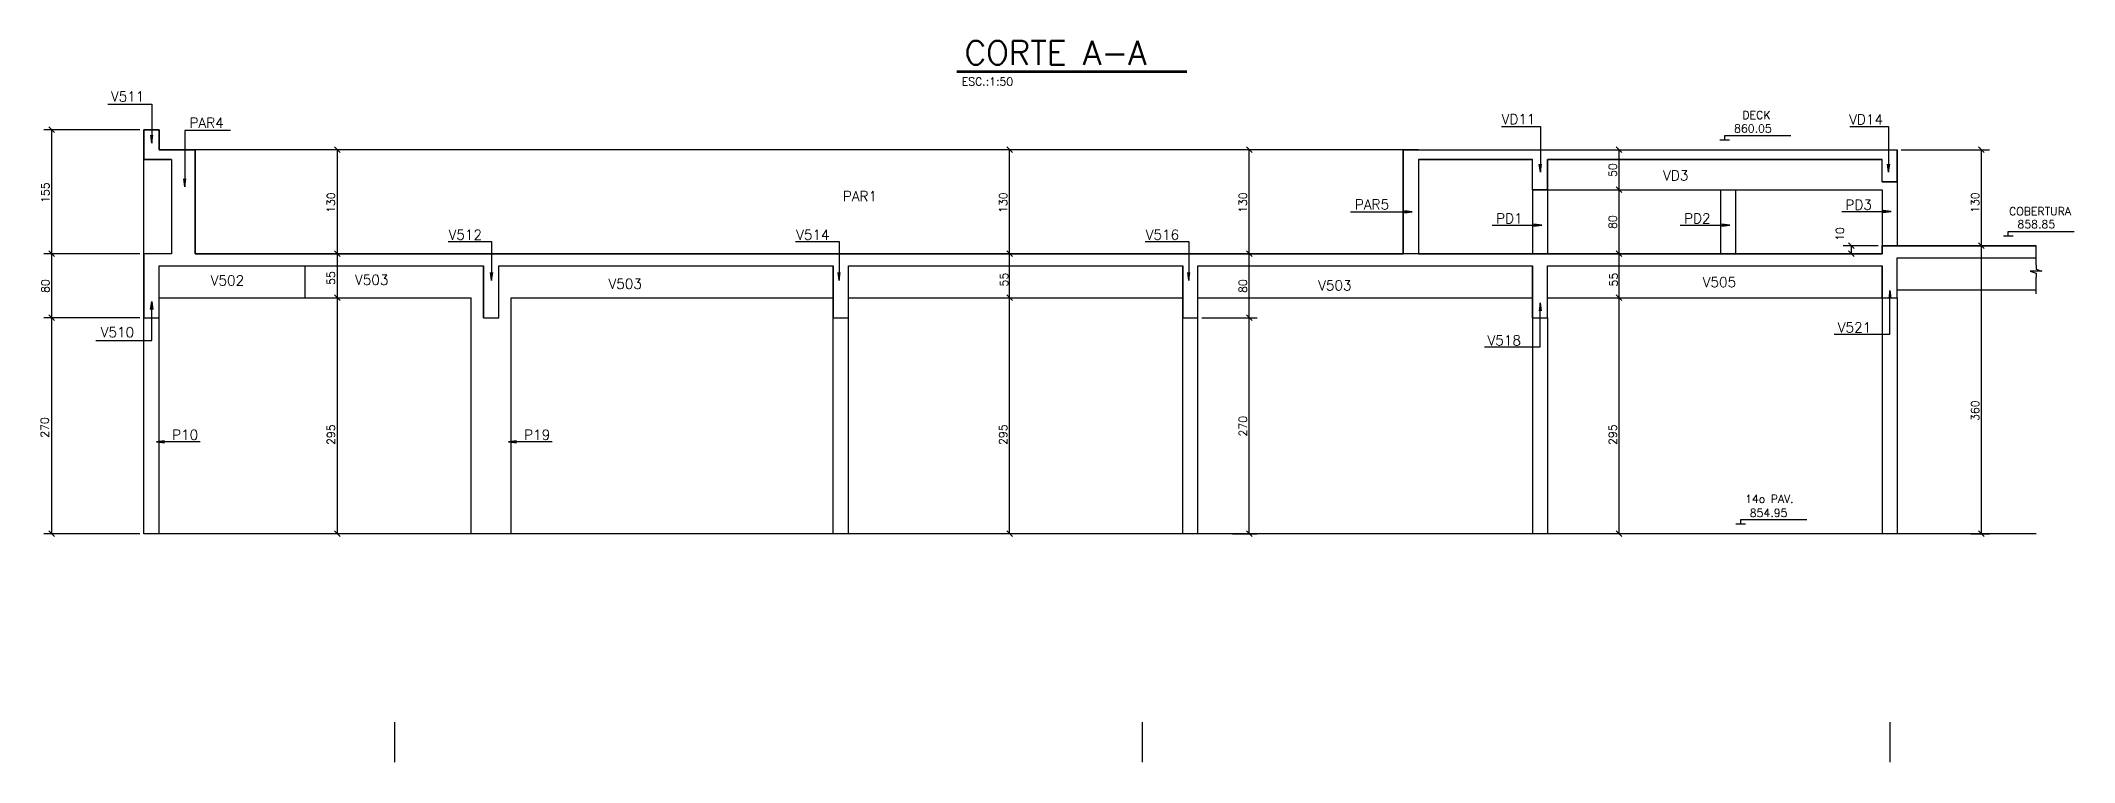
# Model space of a CAD drawing. Extents: x 1250 to 5915, y 191 to 2724.
# Drawn here: x 1250 to 3792, y 191 to 1093 of the extents above; entities that cross this region are included whole.
import ezdxf

# ---------------------------------------------------------------- set-up
doc = ezdxf.new("R2010")
doc.units = 0
doc.header["$MEASUREMENT"] = 0
for name, color, linetype in [('2', 2, 'CONTINUOUS'), ('3', 3, 'CONTINUOUS'), ('6', 6, 'CONTINUOUS'), ('8', 8, 'CONTINUOUS'), ('9', 9, 'CONTINUOUS')]:
    doc.layers.add(name, color=color, linetype=linetype)
doc.styles.get("Standard").update_dxf_attribs({"font": 'ROMANS.SHX'})

msp = doc.modelspace()

# ---------------------------------------------------------------- linework, layer by layer
at = {"layer": '2', "linetype": 'Continuous'}
for p, q in [((1267.867102, 978.044723), (1260.796034, 985.115791)), ((1624.887021, 953.044723), (1617.815953, 960.115791)), ((2465.088032, 953.044723), (2458.016964, 960.115791)), ((2764.807689, 953.044723), (2757.736621, 960.115791)), ((3227.038833, 953.044723), (3219.967765, 960.115791)), ((3679.988835, 953.044723), (3672.917767, 960.115791)), ((3227.038833, 903.044723), (3219.967765, 910.115791)), ((3227.038833, 903.044723), (3219.967765, 910.115791)), ((3510.15774, 840.115791), (3517.228808, 833.044723)), ((3679.988835, 833.044723), (3672.917767, 840.115791)), ((3679.988835, 833.044723), (3672.917767, 840.115791)), ((1267.867102, 823.044723), (1260.796034, 830.115791)), ((1267.867102, 823.044723), (1260.796034, 830.115791)), ((1624.887021, 823.044723), (1617.815953, 830.115791)), ((1624.887021, 823.044723), (1617.815953, 830.115791)), ((2465.088032, 823.044723), (2458.016964, 830.115791)), ((2465.088032, 823.044723), (2458.016964, 830.115791)), ((2764.807689, 823.044723), (2757.736621, 830.115791)), ((2764.807689, 823.044723), (2757.736621, 830.115791)), ((3227.038833, 823.044723), (3219.967765, 830.115791)), ((3227.038833, 823.044723), (3219.967765, 830.115791)), ((3510.15774, 830.115791), (3517.228808, 823.044723)), ((1624.887021, 768.044723), (1617.815953, 775.115791)), ((1624.887021, 768.044723), (1617.815953, 775.115791)), ((1624.887021, 768.044723), (1617.815953, 775.115791)), ((1624.887021, 768.044723), (1617.815953, 775.115791)), ((2465.088032, 768.044723), (2458.016964, 775.115791)), ((2465.088032, 768.044723), (2458.016964, 775.115791)), ((3227.038833, 768.044723), (3219.967765, 775.115791)), ((3227.038833, 768.044723), (3219.967765, 775.115791)), ((1267.867102, 743.044723), (1260.796034, 750.115791)), ((1267.867102, 743.044723), (1260.796034, 750.115791)), ((2764.807689, 743.044723), (2757.736621, 750.115791)), ((2764.807689, 743.044723), (2757.736621, 750.115791)), ((1267.867102, 473.044723), (1260.796034, 480.115791)), ((1624.887021, 473.044723), (1617.815953, 480.115791)), ((2465.088032, 473.044723), (2458.016964, 480.115791)), ((2764.807689, 473.044723), (2757.736621, 480.115791)), ((3227.038833, 473.044723), (3219.967765, 480.115791)), ((3679.988835, 473.044723), (3672.917767, 480.115791))]:
    msp.add_line(p, q, dxfattribs=at)
at = {"layer": '3', "linetype": 'Continuous'}
for p, q in [((3361.46457, 968.580257), (3349.46457, 968.580257)), ((3355.46457, 968.580257), (3355.46457, 974.580257)), ((3355.46457, 974.580257), (3438.038836, 974.580257)), ((1379.6105, 826.580257), (1379.6105, 956.580257)), ((2953.6105, 956.580257), (1443.6105, 956.580257)), ((3571.1105, 916.580257), (3571.1105, 836.580257)), ((3115.1105, 906.580257), (3115.1105, 826.580257)), ((3134.1105, 906.580257), (3134.1105, 826.580257)), ((3134.1105, 906.580257), (3552.1105, 906.580257)), ((3552.1105, 906.580257), (3552.1105, 836.580257)), ((3715.918975, 848.580257), (3703.918975, 848.580257)), ((3709.918975, 848.580257), (3709.918975, 854.580257)), ((3709.918975, 854.580257), (3792.493241, 854.580257)), ((1581.1105, 771.580257), (1581.1105, 811.580257)), ((1398.6105, 771.580257), (1788.6105, 771.580257)), ((1788.6105, 476.580257), (1788.6105, 771.580257)), ((1838.6105, 476.580257), (1838.6105, 771.580257)), ((1838.6105, 771.580257), (2241.1105, 771.580257)), ((2260.1105, 771.580257), (2678.1105, 771.580257)), ((2697.1105, 771.580257), (3115.1105, 771.580257)), ((3134.1105, 771.580257), (3552.1105, 771.580257)), ((3552.1105, 771.580257), (3552.1105, 476.580257)), ((3571.1105, 781.580257), (3744.595026, 781.580257)), ((3571.1105, 771.580257), (3571.1105, 476.580257)), ((1379.6105, 476.580257), (1379.6105, 746.580257)), ((1398.6105, 476.580257), (1398.6105, 746.580257)), ((2241.1105, 476.580257), (2241.1105, 746.580257)), ((2260.1105, 476.580257), (2260.1105, 746.580257)), ((2678.1105, 476.580257), (2678.1105, 746.580257)), ((2697.1105, 476.580257), (2697.1105, 746.580257)), ((3115.1105, 746.580257), (3115.1105, 476.580257)), ((3134.1105, 746.580257), (3134.1105, 476.580257)), ((3381.519245, 488.580257), (3369.519245, 488.580257)), ((3375.519245, 488.580257), (3375.519245, 494.580257)), ((3375.519245, 494.580257), (3458.093511, 494.580257)), ((1692.873506, 240.910092), (1692.873506, 190.910592)), ((2627.357615, 240.910092), (2627.357615, 190.910592)), ((3561.841723, 240.910092), (3561.841723, 190.910592))]:
    msp.add_line(p, q, dxfattribs=at)
at = {"layer": '6', "linetype": 'Continuous'}
for p, q in [((2395.81681, 1055.45093), (2683.201749, 1055.45093)), ((2395.81681, 1053.65289), (2683.201749, 1053.65289)), ((1379.6105, 944.580257), (1379.6105, 981.580257)), ((1379.6105, 981.580257), (1398.6105, 981.580257)), ((1398.6105, 981.580257), (1398.6105, 956.580257)), ((1413.858702, 944.580257), (1379.6105, 944.580257)), ((1398.6105, 956.580257), (1443.6105, 956.580257)), ((1413.858702, 944.580257), (1413.858702, 826.580257)), ((1443.6105, 956.580257), (1443.6105, 826.580257)), ((2953.6105, 956.580257), (3115.1105, 956.580257)), ((2972.6105, 956.580257), (2953.6105, 956.580257)), ((2953.6105, 956.580257), (2953.6105, 826.580257)), ((2972.6105, 944.580257), (3115.1105, 944.580257)), ((2972.6105, 944.580257), (2972.6105, 826.580257)), ((3115.1105, 956.580257), (3134.1105, 956.580257)), ((3115.1105, 906.580257), (3115.1105, 944.580257)), ((3134.1105, 956.580257), (3552.1105, 956.580257)), ((3134.1105, 906.580257), (3134.1105, 944.580257)), ((3134.1105, 944.580257), (3552.1105, 944.580257)), ((3522.1105, 956.580257), (3552.1105, 956.580257)), ((3522.1105, 944.580257), (3552.1105, 944.580257)), ((3552.1105, 956.580257), (3571.1105, 956.580257)), ((3552.1105, 916.580257), (3552.1105, 944.580257)), ((3571.1105, 916.580257), (3571.1105, 956.580257)), ((3552.1105, 916.580257), (3571.1105, 916.580257)), ((3115.1105, 906.580257), (3134.1105, 906.580257)), ((1413.858702, 826.580257), (1379.6105, 826.580257)), ((1379.6105, 746.580257), (1379.6105, 826.580257)), ((1443.6105, 826.580257), (1804.1105, 826.580257)), ((1804.1105, 826.580257), (2953.6105, 826.580257)), ((2648.1105, 826.580257), (2678.1105, 826.580257)), ((2678.1105, 826.580257), (2697.1105, 826.580257)), ((2697.1105, 826.580257), (2727.1105, 826.580257)), ((2972.6105, 826.580257), (3115.1105, 826.580257)), ((3115.1105, 826.580257), (3134.1105, 826.580257)), ((3134.1105, 826.580257), (3552.1105, 826.580257)), ((3552.1105, 836.580257), (3571.1105, 836.580257)), ((3552.1105, 826.580257), (3552.1105, 836.580257)), ((3571.1105, 836.580257), (3744.595026, 836.580257)), ((3571.1105, 771.580257), (3571.1105, 821.580257)), ((3571.1105, 821.580257), (3744.595026, 821.580257)), ((1398.6105, 811.580257), (1804.1105, 811.580257)), ((1398.6105, 746.580257), (1398.6105, 811.580257)), ((1804.1105, 746.580257), (1804.1105, 811.580257)), ((1823.1105, 746.580257), (1823.1105, 811.580257)), ((1823.1105, 811.580257), (2241.1105, 811.580257)), ((2241.1105, 746.580257), (2241.1105, 811.580257)), ((2260.1105, 746.580257), (2260.1105, 811.580257)), ((2260.1105, 811.580257), (2678.1105, 811.580257)), ((2678.1105, 746.580257), (2678.1105, 811.580257)), ((2697.1105, 746.580257), (2697.1105, 811.580257)), ((2697.1105, 811.580257), (2972.6105, 811.580257)), ((2972.6105, 811.580257), (3115.1105, 811.580257)), ((3115.1105, 746.580257), (3115.1105, 811.580257)), ((3134.1105, 746.580257), (3134.1105, 811.580257)), ((3134.1105, 811.580257), (3552.1105, 811.580257)), ((3552.1105, 771.580257), (3552.1105, 811.580257)), ((3552.1105, 771.580257), (3571.1105, 771.580257)), ((1379.6105, 746.580257), (1398.6105, 746.580257)), ((1804.1105, 746.580257), (1823.1105, 746.580257)), ((2241.1105, 746.580257), (2260.1105, 746.580257)), ((2678.1105, 746.580257), (2697.1105, 746.580257)), ((3115.1105, 746.580257), (3134.1105, 746.580257)), ((3744.595026, 476.580257), (1379.6105, 476.580257))]:
    msp.add_line(p, q, dxfattribs=at)
at = {"layer": '8', "linetype": 'Continuous'}
for points in [[(3744.595026, 836.580257), (3552.1105, 836.580257), (3552.1105, 826.580257), (1443.6105, 826.580257), (1443.6105, 956.580257), (1398.6105, 956.580257), (1398.6105, 981.580257), (1379.6105, 981.580257), (1379.6105, 944.580257), (1413.858702, 944.580257), (1413.858702, 826.580257), (1379.6105, 826.580257), (1379.6105, 746.580257), (1398.6105, 746.580257), (1398.6105, 811.580257), (1804.1105, 811.580257), (1804.1105, 746.580257), (1823.1105, 746.580257), (1823.1105, 811.580257), (2241.1105, 811.580257), (2241.1105, 746.580257), (2260.1105, 746.580257), (2260.1105, 811.580257), (2678.1105, 811.580257), (2678.1105, 746.580257), (2697.1105, 746.580257), (2697.1105, 811.580257), (3115.1105, 811.580257), (3115.1105, 746.580257), (3134.1105, 746.580257), (3134.1105, 811.580257), (3552.1105, 811.580257), (3552.1105, 771.580257), (3571.1105, 771.580257), (3571.1105, 821.580257), (3744.595026, 821.580257), (3744.595026, 836.580257)], [(2953.6105, 826.580257), (2953.6105, 956.580257), (3571.1105, 956.580257), (3571.1105, 916.580257), (3552.1105, 916.580257), (3552.1105, 944.580257), (3134.1105, 944.580257), (3134.1105, 906.580257), (3115.1105, 906.580257), (3115.1105, 944.580257), (2972.6105, 944.580257), (2972.6105, 826.580257), (2953.6105, 826.580257)]]:
    msp.add_lwpolyline(points, dxfattribs=at)
at = {"layer": '9', "linetype": 'Continuous'}
for p, q in [((1374.6105, 981.580257), (1254.331568, 981.580257)), ((1264.331568, 826.580257), (1264.331568, 981.580257)), ((1618.069405, 956.580257), (1611.351487, 956.580257)), ((1621.351487, 826.580257), (1621.351487, 956.580257)), ((2458.270415, 956.580257), (2451.552498, 956.580257)), ((2461.552498, 826.580257), (2461.552498, 956.580257)), ((2760.470879, 956.580257), (2751.272155, 956.580257)), ((2761.272155, 826.580257), (2761.272155, 956.580257)), ((3223.503299, 906.580257), (3223.503299, 956.580257)), ((3576.1105, 956.580257), (3686.453301, 956.580257)), ((3676.453301, 826.580257), (3676.453301, 956.580257)), ((3223.503299, 826.580257), (3223.503299, 906.580257)), ((3350.110616, 906.580257), (3350.110616, 826.580257)), ((3369.110616, 906.580257), (3369.110616, 826.580257)), ((1374.6105, 826.580257), (1254.331568, 826.580257)), ((1264.331568, 746.580257), (1264.331568, 826.580257)), ((1621.351487, 771.580257), (1621.351487, 826.580257)), ((1625.014378, 826.580257), (1631.351487, 826.580257)), ((2461.552498, 771.580257), (2461.552498, 826.580257)), ((2759.431884, 826.580257), (2751.272155, 826.580257)), ((2761.272155, 746.580257), (2761.272155, 826.580257)), ((3223.503299, 771.580257), (3223.503299, 826.580257)), ((3547.1105, 836.580257), (3503.693274, 836.580257)), ((3516.50681, 826.580257), (3503.693274, 826.580257)), ((3513.693274, 836.580257), (3513.693274, 826.580257)), ((3647.18356, 836.580257), (3686.453301, 836.580257)), ((3676.453301, 476.580257), (3676.453301, 826.580257)), ((3744.595026, 812.343264), (3744.595026, 836.580257)), ((3744.595026, 776.580257), (3744.595026, 797.461039)), ((1586.1105, 771.580257), (1631.351487, 771.580257)), ((1621.351487, 476.580257), (1621.351487, 771.580257)), ((2461.552498, 476.580257), (2461.552498, 771.580257)), ((3223.503299, 476.580257), (3223.503299, 771.580257)), ((1374.6105, 746.580257), (1254.331568, 746.580257)), ((1264.331568, 476.580257), (1264.331568, 746.580257)), ((2702.1105, 746.580257), (2771.272155, 746.580257)), ((2761.272155, 476.580257), (2761.272155, 746.580257)), ((1374.6105, 476.580257), (1254.331568, 476.580257)), ((2740.129238, 476.580257), (2771.272155, 476.580257)), ((3663.269357, 476.580257), (3686.453301, 476.580257))]:
    msp.add_line(p, q, dxfattribs=at)
for points in [[(1334.421987, 1013.595303), (1389.333987, 1013.595303), (1389.333987, 964.919406), (1388.028725, 974.833855), (1389.333987, 964.919406), (1390.639249, 974.833855)], [(1487.937568, 980.714998), (1430.533405, 980.714998), (1430.533405, 910.429885), (1429.228143, 920.344334), (1430.533405, 910.429885), (1431.838667, 920.344334)], [(3076.573316, 985.633735), (3125.028433, 985.633735), (3125.028433, 928.576772), (3123.723171, 938.491221), (3125.028433, 928.576772), (3126.333695, 938.491221)], [(3511.928928, 985.633735), (3560.384045, 985.633735), (3560.384045, 928.576772), (3559.078783, 938.491221), (3560.384045, 928.576772), (3561.689307, 938.491221)], [(2887.808058, 878.981581), (2965.012429, 878.981581), (2955.097981, 877.676319), (2965.012429, 878.981581), (2955.097981, 880.286843)], [(3501.714348, 879.471087), (3563.594457, 879.471087), (3553.680009, 878.165825), (3563.594457, 879.471087), (3553.680009, 880.776349)], [(1759.729941, 841.768943), (1814.179096, 841.768943), (1814.179096, 793.093046), (1812.873834, 803.007495), (1814.179096, 793.093046), (1815.484358, 803.007495)], [(2194.150069, 841.768943), (2248.599224, 841.768943), (2248.599224, 793.093046), (2247.293962, 803.007495), (2248.599224, 793.093046), (2249.904486, 803.007495)], [(2631.150069, 841.768943), (2685.599224, 841.768943), (2685.599224, 793.093046), (2684.293962, 803.007495), (2685.599224, 793.093046), (2686.904486, 803.007495)], [(3065.003214, 862.485137), (3126.883324, 862.485137), (3116.968875, 861.179876), (3126.883324, 862.485137), (3116.968875, 863.790399)], [(3300.003331, 862.485137), (3361.88344, 862.485137), (3351.968992, 861.179876), (3361.88344, 862.485137), (3351.968992, 863.790399)], [(3744.595026, 812.343264), (3744.595026, 807.382513), (3752.036138, 804.902151), (3737.153914, 804.902151), (3744.595026, 802.421776), (3744.595026, 797.461039)], [(1319.504894, 718.239788), (1389.253675, 718.239788), (1389.253675, 766.915684), (1387.948413, 757.001236), (1389.253675, 766.915684), (1390.558937, 757.001236)], [(3055.380531, 710.296966), (3124.777449, 710.296966), (3124.777449, 765.275802), (3126.082711, 755.361354), (3124.777449, 765.275802), (3123.472187, 755.361354)], [(3492.380531, 725.908459), (3561.777449, 725.908459), (3561.777449, 780.887295), (3563.082711, 770.972847), (3561.777449, 780.887295), (3560.472187, 770.972847)], [(1449.76307, 591.486462), (1395.16457, 591.486462), (1405.079018, 592.791724), (1395.16457, 591.486462), (1405.079018, 590.1812)], [(1889.76307, 591.486462), (1835.16457, 591.486462), (1845.079018, 592.791724), (1835.16457, 591.486462), (1845.079018, 590.1812)]]:
    msp.add_lwpolyline(points, dxfattribs=at)

# ---------------------------------------------------------------- texts
at = {"layer": '2', "linetype": 'Continuous'}
msp.add_text('ESC.:1:50', height=10, dxfattribs=at).set_placement((2401.755448, 1036.86967))
for s, p in [('50', (3220.503299, 922.580257)), ('155', (1261.331568, 890.080257)), ('130', (1618.351487, 877.580257)), ('130', (2458.552498, 877.580257)), ('130', (2758.272155, 877.580257)), ('130', (3673.453301, 877.580257)), ('80', (3220.503299, 857.580257)), ('10', (3504.578332, 842.654329)), ('80', (1261.331568, 777.580257)), ('55', (1618.351487, 787.580257)), ('55', (2459.708636, 785.643424)), ('80', (2758.272155, 777.580257)), ('55', (3221.659438, 785.643424)), ('360', (3673.453301, 617.580257)), ('270', (1260.487252, 596.577366)), ('295', (1618.351487, 587.580257)), ('295', (2458.552498, 587.580257)), ('270', (2758.272155, 598.199187)), ('295', (3220.503299, 587.580257))]:
    msp.add_text(s, height=10, rotation=90, dxfattribs=at).set_placement(p)
at = {"layer": '3', "linetype": 'Continuous'}
for s, height, p in [('V511', 12.5, (1338.345625, 1016.966569)), ('PAR4', 12.5, (1436.448501, 984.149591)), ('VD11', 12.5, (3076.612492, 988.621233)), ('DECK', 10, (3377.611711, 995.040743)), ('VD14', 12.5, (3511.116654, 988.308415)), ('860.05', 10, (3367.194127, 978.184161)), ('VD3', 12.5, (3278.490558, 918.300182)), ('PAR1', 12.5, (2253.143931, 892.154014)), ('PAR5', 12.5, (2893.21883, 882.02018)), ('PD3', 12.5, (3506.266817, 881.555905)), ('PD1', 12.5, (3069.555683, 864.569956)), ('PD2', 12.5, (3304.5558, 864.569956)), ('COBERTURA', 10, (3710.83722, 874.757485)), ('858.85', 10, (3721.401093, 858.552938)), ('V512', 12.5, (1760.391712, 844.133244)), ('V514', 12.5, (2194.811839, 844.133244)), ('V516', 12.5, (2631.811839, 844.133244)), ('V502', 12.5, (1463.087839, 786.969811)), ('V503', 12.5, (1643.416967, 787.750457)), ('V503', 12.5, (1960.245717, 782.750457)), ('V503', 12.5, (2847.330782, 780.820083)), ('V505', 12.5, (3328.007162, 784.935462)), ('V521', 12.5, (3496.80495, 728.247004)), ('V510', 12.5, (1325.571449, 722.288281)), ('V518', 12.5, (3059.049555, 712.131914)), ('P10', 12.5, (1414.707909, 594.025854)), ('P19', 12.5, (1854.707909, 594.025854)), ('14o PAV.', 10, (3380.870161, 515.158473)), ('854.95', 10, (3386.773789, 497.64296))]:
    msp.add_text(s, height=height, dxfattribs=at).set_placement(p)
at = {"layer": '6', "linetype": 'Continuous'}
msp.add_text('CORTE A-A', height=30, dxfattribs=at).set_placement((2405.331357, 1062.975019))

doc.saveas('drawing.dxf')
